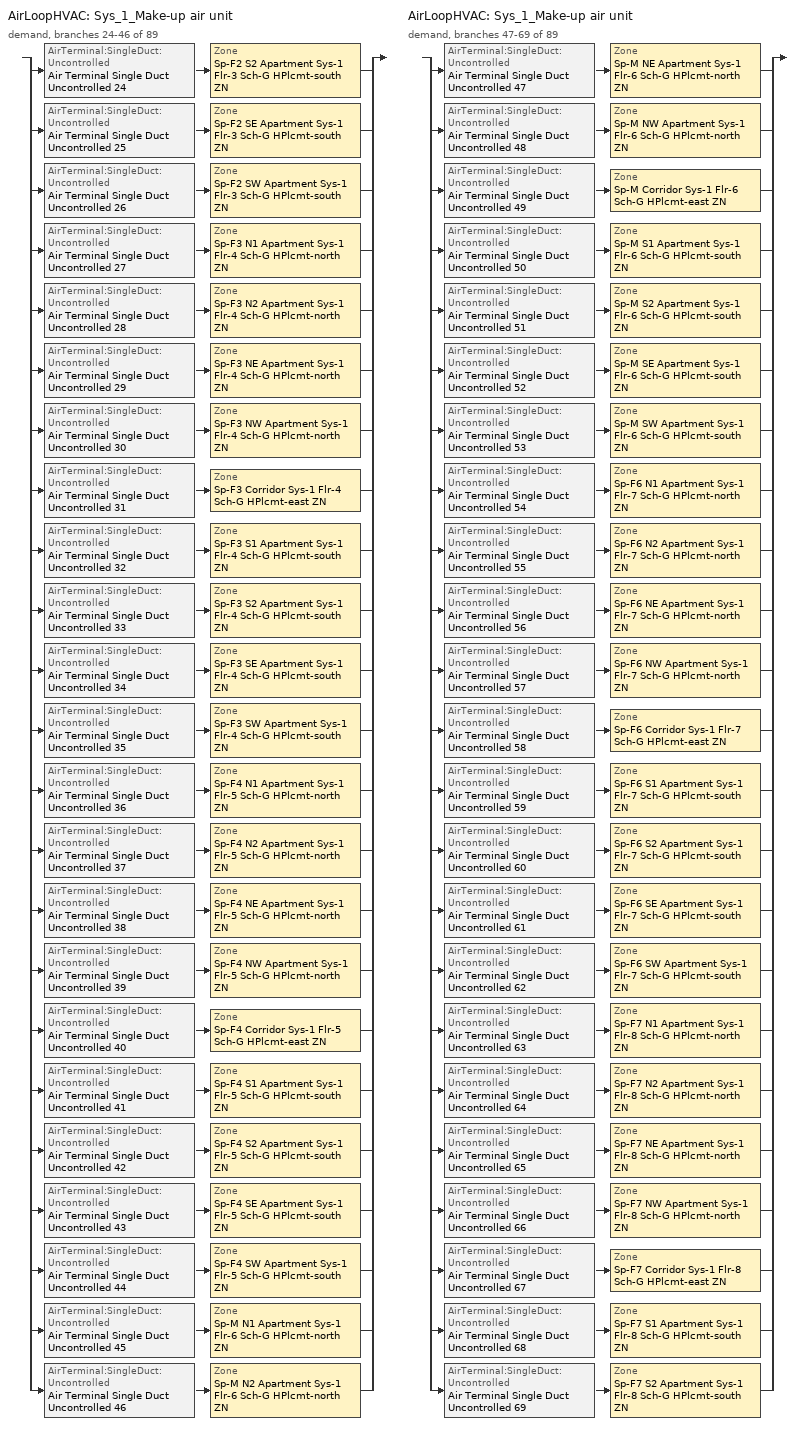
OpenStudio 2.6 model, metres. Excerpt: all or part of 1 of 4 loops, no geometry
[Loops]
AirLoopHVAC 'Sys_1_Make-up air unit'
 demand, branches 24-46 of 89: split
  | AirTerminal:SingleDuct:Uncontrolled 'Air Terminal Single Duct Uncontrolled 24' > Zone 'Sp-F2 S2 Apartment Sys-1 Flr-3 Sch-G HPlcmt-south ZN'
  | AirTerminal:SingleDuct:Uncontrolled 'Air Terminal Single Duct Uncontrolled 25' > Zone 'Sp-F2 SE Apartment Sys-1 Flr-3 Sch-G HPlcmt-south ZN'
  | AirTerminal:SingleDuct:Uncontrolled 'Air Terminal Single Duct Uncontrolled 26' > Zone 'Sp-F2 SW Apartment Sys-1 Flr-3 Sch-G HPlcmt-south ZN'
  | AirTerminal:SingleDuct:Uncontrolled 'Air Terminal Single Duct Uncontrolled 27' > Zone 'Sp-F3 N1 Apartment Sys-1 Flr-4 Sch-G HPlcmt-north ZN'
  | AirTerminal:SingleDuct:Uncontrolled 'Air Terminal Single Duct Uncontrolled 28' > Zone 'Sp-F3 N2 Apartment Sys-1 Flr-4 Sch-G HPlcmt-north ZN'
  | AirTerminal:SingleDuct:Uncontrolled 'Air Terminal Single Duct Uncontrolled 29' > Zone 'Sp-F3 NE Apartment Sys-1 Flr-4 Sch-G HPlcmt-north ZN'
  | AirTerminal:SingleDuct:Uncontrolled 'Air Terminal Single Duct Uncontrolled 30' > Zone 'Sp-F3 NW Apartment Sys-1 Flr-4 Sch-G HPlcmt-north ZN'
  | AirTerminal:SingleDuct:Uncontrolled 'Air Terminal Single Duct Uncontrolled 31' > Zone 'Sp-F3 Corridor Sys-1 Flr-4 Sch-G HPlcmt-east ZN'
  | AirTerminal:SingleDuct:Uncontrolled 'Air Terminal Single Duct Uncontrolled 32' > Zone 'Sp-F3 S1 Apartment Sys-1 Flr-4 Sch-G HPlcmt-south ZN'
  | AirTerminal:SingleDuct:Uncontrolled 'Air Terminal Single Duct Uncontrolled 33' > Zone 'Sp-F3 S2 Apartment Sys-1 Flr-4 Sch-G HPlcmt-south ZN'
  | AirTerminal:SingleDuct:Uncontrolled 'Air Terminal Single Duct Uncontrolled 34' > Zone 'Sp-F3 SE Apartment Sys-1 Flr-4 Sch-G HPlcmt-south ZN'
  | AirTerminal:SingleDuct:Uncontrolled 'Air Terminal Single Duct Uncontrolled 35' > Zone 'Sp-F3 SW Apartment Sys-1 Flr-4 Sch-G HPlcmt-south ZN'
  | AirTerminal:SingleDuct:Uncontrolled 'Air Terminal Single Duct Uncontrolled 36' > Zone 'Sp-F4 N1 Apartment Sys-1 Flr-5 Sch-G HPlcmt-north ZN'
  | AirTerminal:SingleDuct:Uncontrolled 'Air Terminal Single Duct Uncontrolled 37' > Zone 'Sp-F4 N2 Apartment Sys-1 Flr-5 Sch-G HPlcmt-north ZN'
  | AirTerminal:SingleDuct:Uncontrolled 'Air Terminal Single Duct Uncontrolled 38' > Zone 'Sp-F4 NE Apartment Sys-1 Flr-5 Sch-G HPlcmt-north ZN'
  | AirTerminal:SingleDuct:Uncontrolled 'Air Terminal Single Duct Uncontrolled 39' > Zone 'Sp-F4 NW Apartment Sys-1 Flr-5 Sch-G HPlcmt-north ZN'
  | AirTerminal:SingleDuct:Uncontrolled 'Air Terminal Single Duct Uncontrolled 40' > Zone 'Sp-F4 Corridor Sys-1 Flr-5 Sch-G HPlcmt-east ZN'
  | AirTerminal:SingleDuct:Uncontrolled 'Air Terminal Single Duct Uncontrolled 41' > Zone 'Sp-F4 S1 Apartment Sys-1 Flr-5 Sch-G HPlcmt-south ZN'
  | AirTerminal:SingleDuct:Uncontrolled 'Air Terminal Single Duct Uncontrolled 42' > Zone 'Sp-F4 S2 Apartment Sys-1 Flr-5 Sch-G HPlcmt-south ZN'
  | AirTerminal:SingleDuct:Uncontrolled 'Air Terminal Single Duct Uncontrolled 43' > Zone 'Sp-F4 SE Apartment Sys-1 Flr-5 Sch-G HPlcmt-south ZN'
  | AirTerminal:SingleDuct:Uncontrolled 'Air Terminal Single Duct Uncontrolled 44' > Zone 'Sp-F4 SW Apartment Sys-1 Flr-5 Sch-G HPlcmt-south ZN'
  | AirTerminal:SingleDuct:Uncontrolled 'Air Terminal Single Duct Uncontrolled 45' > Zone 'Sp-M N1 Apartment Sys-1 Flr-6 Sch-G HPlcmt-north ZN'
  | AirTerminal:SingleDuct:Uncontrolled 'Air Terminal Single Duct Uncontrolled 46' > Zone 'Sp-M N2 Apartment Sys-1 Flr-6 Sch-G HPlcmt-north ZN'
AirLoopHVAC 'Sys_1_Make-up air unit'
 demand, branches 47-69 of 89: split
  | AirTerminal:SingleDuct:Uncontrolled 'Air Terminal Single Duct Uncontrolled 47' > Zone 'Sp-M NE Apartment Sys-1 Flr-6 Sch-G HPlcmt-north ZN'
  | AirTerminal:SingleDuct:Uncontrolled 'Air Terminal Single Duct Uncontrolled 48' > Zone 'Sp-M NW Apartment Sys-1 Flr-6 Sch-G HPlcmt-north ZN'
  | AirTerminal:SingleDuct:Uncontrolled 'Air Terminal Single Duct Uncontrolled 49' > Zone 'Sp-M Corridor Sys-1 Flr-6 Sch-G HPlcmt-east ZN'
  | AirTerminal:SingleDuct:Uncontrolled 'Air Terminal Single Duct Uncontrolled 50' > Zone 'Sp-M S1 Apartment Sys-1 Flr-6 Sch-G HPlcmt-south ZN'
  | AirTerminal:SingleDuct:Uncontrolled 'Air Terminal Single Duct Uncontrolled 51' > Zone 'Sp-M S2 Apartment Sys-1 Flr-6 Sch-G HPlcmt-south ZN'
  | AirTerminal:SingleDuct:Uncontrolled 'Air Terminal Single Duct Uncontrolled 52' > Zone 'Sp-M SE Apartment Sys-1 Flr-6 Sch-G HPlcmt-south ZN'
  | AirTerminal:SingleDuct:Uncontrolled 'Air Terminal Single Duct Uncontrolled 53' > Zone 'Sp-M SW Apartment Sys-1 Flr-6 Sch-G HPlcmt-south ZN'
  | AirTerminal:SingleDuct:Uncontrolled 'Air Terminal Single Duct Uncontrolled 54' > Zone 'Sp-F6 N1 Apartment Sys-1 Flr-7 Sch-G HPlcmt-north ZN'
  | AirTerminal:SingleDuct:Uncontrolled 'Air Terminal Single Duct Uncontrolled 55' > Zone 'Sp-F6 N2 Apartment Sys-1 Flr-7 Sch-G HPlcmt-north ZN'
  | AirTerminal:SingleDuct:Uncontrolled 'Air Terminal Single Duct Uncontrolled 56' > Zone 'Sp-F6 NE Apartment Sys-1 Flr-7 Sch-G HPlcmt-north ZN'
  | AirTerminal:SingleDuct:Uncontrolled 'Air Terminal Single Duct Uncontrolled 57' > Zone 'Sp-F6 NW Apartment Sys-1 Flr-7 Sch-G HPlcmt-north ZN'
  | AirTerminal:SingleDuct:Uncontrolled 'Air Terminal Single Duct Uncontrolled 58' > Zone 'Sp-F6 Corridor Sys-1 Flr-7 Sch-G HPlcmt-east ZN'
  | AirTerminal:SingleDuct:Uncontrolled 'Air Terminal Single Duct Uncontrolled 59' > Zone 'Sp-F6 S1 Apartment Sys-1 Flr-7 Sch-G HPlcmt-south ZN'
  | AirTerminal:SingleDuct:Uncontrolled 'Air Terminal Single Duct Uncontrolled 60' > Zone 'Sp-F6 S2 Apartment Sys-1 Flr-7 Sch-G HPlcmt-south ZN'
  | AirTerminal:SingleDuct:Uncontrolled 'Air Terminal Single Duct Uncontrolled 61' > Zone 'Sp-F6 SE Apartment Sys-1 Flr-7 Sch-G HPlcmt-south ZN'
  | AirTerminal:SingleDuct:Uncontrolled 'Air Terminal Single Duct Uncontrolled 62' > Zone 'Sp-F6 SW Apartment Sys-1 Flr-7 Sch-G HPlcmt-south ZN'
  | AirTerminal:SingleDuct:Uncontrolled 'Air Terminal Single Duct Uncontrolled 63' > Zone 'Sp-F7 N1 Apartment Sys-1 Flr-8 Sch-G HPlcmt-north ZN'
  | AirTerminal:SingleDuct:Uncontrolled 'Air Terminal Single Duct Uncontrolled 64' > Zone 'Sp-F7 N2 Apartment Sys-1 Flr-8 Sch-G HPlcmt-north ZN'
  | AirTerminal:SingleDuct:Uncontrolled 'Air Terminal Single Duct Uncontrolled 65' > Zone 'Sp-F7 NE Apartment Sys-1 Flr-8 Sch-G HPlcmt-north ZN'
  | AirTerminal:SingleDuct:Uncontrolled 'Air Terminal Single Duct Uncontrolled 66' > Zone 'Sp-F7 NW Apartment Sys-1 Flr-8 Sch-G HPlcmt-north ZN'
  | AirTerminal:SingleDuct:Uncontrolled 'Air Terminal Single Duct Uncontrolled 67' > Zone 'Sp-F7 Corridor Sys-1 Flr-8 Sch-G HPlcmt-east ZN'
  | AirTerminal:SingleDuct:Uncontrolled 'Air Terminal Single Duct Uncontrolled 68' > Zone 'Sp-F7 S1 Apartment Sys-1 Flr-8 Sch-G HPlcmt-south ZN'
  | AirTerminal:SingleDuct:Uncontrolled 'Air Terminal Single Duct Uncontrolled 69' > Zone 'Sp-F7 S2 Apartment Sys-1 Flr-8 Sch-G HPlcmt-south ZN'
[Sizing:Zone] Zone Cooling Design Supply Air Temperature Input Method=SupplyAirTemperature; Zone Cooling Design Supply Air Temperature {C}=13; Zone Cooling Design Supply Air Temperature Difference {deltaC}=11.11; Zone Heating Design Supply Air Temperature Input Method=SupplyAirTemperature; Zone Heating Design Supply Air Temperature {C}=43; Zone Heating Design Supply Air Temperature Difference {deltaC}=11.11; Zone Cooling Design Supply Air Humidity Ratio {kg-H2O/kg-air}=0.0085; Zone Heating Design Supply Air Humidity Ratio {kg-H2O/kg-air}=0.008; Zone Heating Sizing Factor=1.3; Zone Cooling Sizing Factor=1.1; Cooling Design Air Flow Method=DesignDay; Heating Design Air Flow Method=DesignDay; Account for Dedicated Outdoor Air System=No; Dedicated Outdoor Air System Control Strategy=NeutralSupplyAir; Dedicated Outdoor Air Low Setpoint Temperature for Design {C}=autosize; Dedicated Outdoor Air High Setpoint Temperature for Design {C}=autosize
Sp-F2 S2 Apartment Sys-1 Flr-3 Sch-G HPlcmt-south ZN; Sp-F2 SE Apartment Sys-1 Flr-3 Sch-G HPlcmt-south ZN; Sp-F2 SW Apartment Sys-1 Flr-3 Sch-G HPlcmt-south ZN; Sp-F3 N1 Apartment Sys-1 Flr-4 Sch-G HPlcmt-north ZN; Sp-F3 N2 Apartment Sys-1 Flr-4 Sch-G HPlcmt-north ZN; Sp-F3 NE Apartment Sys-1 Flr-4 Sch-G HPlcmt-north ZN; Sp-F3 NW Apartment Sys-1 Flr-4 Sch-G HPlcmt-north ZN; Sp-F3 Corridor Sys-1 Flr-4 Sch-G HPlcmt-east ZN; Sp-F3 S1 Apartment Sys-1 Flr-4 Sch-G HPlcmt-south ZN; Sp-F3 S2 Apartment Sys-1 Flr-4 Sch-G HPlcmt-south ZN; Sp-F3 SE Apartment Sys-1 Flr-4 Sch-G HPlcmt-south ZN; Sp-F3 SW Apartment Sys-1 Flr-4 Sch-G HPlcmt-south ZN; Sp-F4 N1 Apartment Sys-1 Flr-5 Sch-G HPlcmt-north ZN; Sp-F4 N2 Apartment Sys-1 Flr-5 Sch-G HPlcmt-north ZN; Sp-F4 NE Apartment Sys-1 Flr-5 Sch-G HPlcmt-north ZN; Sp-F4 NW Apartment Sys-1 Flr-5 Sch-G HPlcmt-north ZN; Sp-F4 Corridor Sys-1 Flr-5 Sch-G HPlcmt-east ZN; Sp-F4 S1 Apartment Sys-1 Flr-5 Sch-G HPlcmt-south ZN; Sp-F4 S2 Apartment Sys-1 Flr-5 Sch-G HPlcmt-south ZN; Sp-F4 SE Apartment Sys-1 Flr-5 Sch-G HPlcmt-south ZN; Sp-F4 SW Apartment Sys-1 Flr-5 Sch-G HPlcmt-south ZN; Sp-M N1 Apartment Sys-1 Flr-6 Sch-G HPlcmt-north ZN; Sp-M N2 Apartment Sys-1 Flr-6 Sch-G HPlcmt-north ZN; Sp-M NE Apartment Sys-1 Flr-6 Sch-G HPlcmt-north ZN; Sp-M NW Apartment Sys-1 Flr-6 Sch-G HPlcmt-north ZN; Sp-M Corridor Sys-1 Flr-6 Sch-G HPlcmt-east ZN; Sp-M S1 Apartment Sys-1 Flr-6 Sch-G HPlcmt-south ZN; Sp-M S2 Apartment Sys-1 Flr-6 Sch-G HPlcmt-south ZN; Sp-M SE Apartment Sys-1 Flr-6 Sch-G HPlcmt-south ZN; Sp-M SW Apartment Sys-1 Flr-6 Sch-G HPlcmt-south ZN; Sp-F6 N1 Apartment Sys-1 Flr-7 Sch-G HPlcmt-north ZN; Sp-F6 N2 Apartment Sys-1 Flr-7 Sch-G HPlcmt-north ZN; Sp-F6 NE Apartment Sys-1 Flr-7 Sch-G HPlcmt-north ZN; Sp-F6 NW Apartment Sys-1 Flr-7 Sch-G HPlcmt-north ZN; Sp-F6 Corridor Sys-1 Flr-7 Sch-G HPlcmt-east ZN; Sp-F6 S1 Apartment Sys-1 Flr-7 Sch-G HPlcmt-south ZN; Sp-F6 S2 Apartment Sys-1 Flr-7 Sch-G HPlcmt-south ZN; Sp-F6 SE Apartment Sys-1 Flr-7 Sch-G HPlcmt-south ZN; Sp-F6 SW Apartment Sys-1 Flr-7 Sch-G HPlcmt-south ZN; Sp-F7 N1 Apartment Sys-1 Flr-8 Sch-G HPlcmt-north ZN; Sp-F7 N2 Apartment Sys-1 Flr-8 Sch-G HPlcmt-north ZN; Sp-F7 NE Apartment Sys-1 Flr-8 Sch-G HPlcmt-north ZN; Sp-F7 NW Apartment Sys-1 Flr-8 Sch-G HPlcmt-north ZN; Sp-F7 Corridor Sys-1 Flr-8 Sch-G HPlcmt-east ZN; Sp-F7 S1 Apartment Sys-1 Flr-8 Sch-G HPlcmt-south ZN; Sp-F7 S2 Apartment Sys-1 Flr-8 Sch-G HPlcmt-south ZN
[Zone equipment]
Sp-F2 S2 Apartment Sys-1 Flr-3 Sch-G HPlcmt-south ZN: Sp-F2 S2 Apartment Sys-1 Flr-3 Sch-G HPlcmt-south ZN PTAC, Air Terminal Single Duct Uncontrolled 24, Sp-F2 S2 Apartment Sys-1 Flr-3 Sch-G HPlcmt-south ZN Elec Baseboard
Sp-F2 SE Apartment Sys-1 Flr-3 Sch-G HPlcmt-south ZN: Sp-F2 SE Apartment Sys-1 Flr-3 Sch-G HPlcmt-south ZN PTAC, Air Terminal Single Duct Uncontrolled 25, Sp-F2 SE Apartment Sys-1 Flr-3 Sch-G HPlcmt-south ZN Elec Baseboard
Sp-F2 SW Apartment Sys-1 Flr-3 Sch-G HPlcmt-south ZN: Sp-F2 SW Apartment Sys-1 Flr-3 Sch-G HPlcmt-south ZN PTAC, Air Terminal Single Duct Uncontrolled 26, Sp-F2 SW Apartment Sys-1 Flr-3 Sch-G HPlcmt-south ZN Elec Baseboard
Sp-F3 N1 Apartment Sys-1 Flr-4 Sch-G HPlcmt-north ZN: Sp-F3 N1 Apartment Sys-1 Flr-4 Sch-G HPlcmt-north ZN PTAC, Air Terminal Single Duct Uncontrolled 27, Sp-F3 N1 Apartment Sys-1 Flr-4 Sch-G HPlcmt-north ZN Elec Baseboard
Sp-F3 N2 Apartment Sys-1 Flr-4 Sch-G HPlcmt-north ZN: Sp-F3 N2 Apartment Sys-1 Flr-4 Sch-G HPlcmt-north ZN PTAC, Air Terminal Single Duct Uncontrolled 28, Sp-F3 N2 Apartment Sys-1 Flr-4 Sch-G HPlcmt-north ZN Elec Baseboard
Sp-F3 NE Apartment Sys-1 Flr-4 Sch-G HPlcmt-north ZN: Sp-F3 NE Apartment Sys-1 Flr-4 Sch-G HPlcmt-north ZN PTAC, Air Terminal Single Duct Uncontrolled 29, Sp-F3 NE Apartment Sys-1 Flr-4 Sch-G HPlcmt-north ZN Elec Baseboard
Sp-F3 NW Apartment Sys-1 Flr-4 Sch-G HPlcmt-north ZN: Sp-F3 NW Apartment Sys-1 Flr-4 Sch-G HPlcmt-north ZN PTAC, Air Terminal Single Duct Uncontrolled 30, Sp-F3 NW Apartment Sys-1 Flr-4 Sch-G HPlcmt-north ZN Elec Baseboard
Sp-F3 Corridor Sys-1 Flr-4 Sch-G HPlcmt-east ZN: Sp-F3 Corridor Sys-1 Flr-4 Sch-G HPlcmt-east ZN PTAC, Air Terminal Single Duct Uncontrolled 31, Sp-F3 Corridor Sys-1 Flr-4 Sch-G HPlcmt-east ZN Elec Baseboard
Sp-F3 S1 Apartment Sys-1 Flr-4 Sch-G HPlcmt-south ZN: Sp-F3 S1 Apartment Sys-1 Flr-4 Sch-G HPlcmt-south ZN PTAC, Air Terminal Single Duct Uncontrolled 32, Sp-F3 S1 Apartment Sys-1 Flr-4 Sch-G HPlcmt-south ZN Elec Baseboard
Sp-F3 S2 Apartment Sys-1 Flr-4 Sch-G HPlcmt-south ZN: Sp-F3 S2 Apartment Sys-1 Flr-4 Sch-G HPlcmt-south ZN PTAC, Air Terminal Single Duct Uncontrolled 33, Sp-F3 S2 Apartment Sys-1 Flr-4 Sch-G HPlcmt-south ZN Elec Baseboard
Sp-F3 SE Apartment Sys-1 Flr-4 Sch-G HPlcmt-south ZN: Sp-F3 SE Apartment Sys-1 Flr-4 Sch-G HPlcmt-south ZN PTAC, Air Terminal Single Duct Uncontrolled 34, Sp-F3 SE Apartment Sys-1 Flr-4 Sch-G HPlcmt-south ZN Elec Baseboard
Sp-F3 SW Apartment Sys-1 Flr-4 Sch-G HPlcmt-south ZN: Sp-F3 SW Apartment Sys-1 Flr-4 Sch-G HPlcmt-south ZN PTAC, Air Terminal Single Duct Uncontrolled 35, Sp-F3 SW Apartment Sys-1 Flr-4 Sch-G HPlcmt-south ZN Elec Baseboard
Sp-F4 N1 Apartment Sys-1 Flr-5 Sch-G HPlcmt-north ZN: Sp-F4 N1 Apartment Sys-1 Flr-5 Sch-G HPlcmt-north ZN PTAC, Air Terminal Single Duct Uncontrolled 36, Sp-F4 N1 Apartment Sys-1 Flr-5 Sch-G HPlcmt-north ZN Elec Baseboard
Sp-F4 N2 Apartment Sys-1 Flr-5 Sch-G HPlcmt-north ZN: Sp-F4 N2 Apartment Sys-1 Flr-5 Sch-G HPlcmt-north ZN PTAC, Air Terminal Single Duct Uncontrolled 37, Sp-F4 N2 Apartment Sys-1 Flr-5 Sch-G HPlcmt-north ZN Elec Baseboard
Sp-F4 NE Apartment Sys-1 Flr-5 Sch-G HPlcmt-north ZN: Sp-F4 NE Apartment Sys-1 Flr-5 Sch-G HPlcmt-north ZN PTAC, Air Terminal Single Duct Uncontrolled 38, Sp-F4 NE Apartment Sys-1 Flr-5 Sch-G HPlcmt-north ZN Elec Baseboard
Sp-F4 NW Apartment Sys-1 Flr-5 Sch-G HPlcmt-north ZN: Sp-F4 NW Apartment Sys-1 Flr-5 Sch-G HPlcmt-north ZN PTAC, Air Terminal Single Duct Uncontrolled 39, Sp-F4 NW Apartment Sys-1 Flr-5 Sch-G HPlcmt-north ZN Elec Baseboard
Sp-F4 Corridor Sys-1 Flr-5 Sch-G HPlcmt-east ZN: Sp-F4 Corridor Sys-1 Flr-5 Sch-G HPlcmt-east ZN PTAC, Air Terminal Single Duct Uncontrolled 40, Sp-F4 Corridor Sys-1 Flr-5 Sch-G HPlcmt-east ZN Elec Baseboard
Sp-F4 S1 Apartment Sys-1 Flr-5 Sch-G HPlcmt-south ZN: Sp-F4 S1 Apartment Sys-1 Flr-5 Sch-G HPlcmt-south ZN PTAC, Air Terminal Single Duct Uncontrolled 41, Sp-F4 S1 Apartment Sys-1 Flr-5 Sch-G HPlcmt-south ZN Elec Baseboard
Sp-F4 S2 Apartment Sys-1 Flr-5 Sch-G HPlcmt-south ZN: Sp-F4 S2 Apartment Sys-1 Flr-5 Sch-G HPlcmt-south ZN PTAC, Air Terminal Single Duct Uncontrolled 42, Sp-F4 S2 Apartment Sys-1 Flr-5 Sch-G HPlcmt-south ZN Elec Baseboard
Sp-F4 SE Apartment Sys-1 Flr-5 Sch-G HPlcmt-south ZN: Sp-F4 SE Apartment Sys-1 Flr-5 Sch-G HPlcmt-south ZN PTAC, Air Terminal Single Duct Uncontrolled 43, Sp-F4 SE Apartment Sys-1 Flr-5 Sch-G HPlcmt-south ZN Elec Baseboard
Sp-F4 SW Apartment Sys-1 Flr-5 Sch-G HPlcmt-south ZN: Sp-F4 SW Apartment Sys-1 Flr-5 Sch-G HPlcmt-south ZN PTAC, Air Terminal Single Duct Uncontrolled 44, Sp-F4 SW Apartment Sys-1 Flr-5 Sch-G HPlcmt-south ZN Elec Baseboard
Sp-M N1 Apartment Sys-1 Flr-6 Sch-G HPlcmt-north ZN: Sp-M N1 Apartment Sys-1 Flr-6 Sch-G HPlcmt-north ZN PTAC, Air Terminal Single Duct Uncontrolled 45, Sp-M N1 Apartment Sys-1 Flr-6 Sch-G HPlcmt-north ZN Elec Baseboard
Sp-M N2 Apartment Sys-1 Flr-6 Sch-G HPlcmt-north ZN: Sp-M N2 Apartment Sys-1 Flr-6 Sch-G HPlcmt-north ZN PTAC, Air Terminal Single Duct Uncontrolled 46, Sp-M N2 Apartment Sys-1 Flr-6 Sch-G HPlcmt-north ZN Elec Baseboard
Sp-M NE Apartment Sys-1 Flr-6 Sch-G HPlcmt-north ZN: Sp-M NE Apartment Sys-1 Flr-6 Sch-G HPlcmt-north ZN PTAC, Air Terminal Single Duct Uncontrolled 47, Sp-M NE Apartment Sys-1 Flr-6 Sch-G HPlcmt-north ZN Elec Baseboard
Sp-M NW Apartment Sys-1 Flr-6 Sch-G HPlcmt-north ZN: Sp-M NW Apartment Sys-1 Flr-6 Sch-G HPlcmt-north ZN PTAC, Air Terminal Single Duct Uncontrolled 48, Sp-M NW Apartment Sys-1 Flr-6 Sch-G HPlcmt-north ZN Elec Baseboard
Sp-M Corridor Sys-1 Flr-6 Sch-G HPlcmt-east ZN: Sp-M Corridor Sys-1 Flr-6 Sch-G HPlcmt-east ZN PTAC, Air Terminal Single Duct Uncontrolled 49, Sp-M Corridor Sys-1 Flr-6 Sch-G HPlcmt-east ZN Elec Baseboard
Sp-M S1 Apartment Sys-1 Flr-6 Sch-G HPlcmt-south ZN: Sp-M S1 Apartment Sys-1 Flr-6 Sch-G HPlcmt-south ZN PTAC, Air Terminal Single Duct Uncontrolled 50, Sp-M S1 Apartment Sys-1 Flr-6 Sch-G HPlcmt-south ZN Elec Baseboard
Sp-M S2 Apartment Sys-1 Flr-6 Sch-G HPlcmt-south ZN: Sp-M S2 Apartment Sys-1 Flr-6 Sch-G HPlcmt-south ZN PTAC, Air Terminal Single Duct Uncontrolled 51, Sp-M S2 Apartment Sys-1 Flr-6 Sch-G HPlcmt-south ZN Elec Baseboard
Sp-M SE Apartment Sys-1 Flr-6 Sch-G HPlcmt-south ZN: Sp-M SE Apartment Sys-1 Flr-6 Sch-G HPlcmt-south ZN PTAC, Air Terminal Single Duct Uncontrolled 52, Sp-M SE Apartment Sys-1 Flr-6 Sch-G HPlcmt-south ZN Elec Baseboard
Sp-M SW Apartment Sys-1 Flr-6 Sch-G HPlcmt-south ZN: Sp-M SW Apartment Sys-1 Flr-6 Sch-G HPlcmt-south ZN PTAC, Air Terminal Single Duct Uncontrolled 53, Sp-M SW Apartment Sys-1 Flr-6 Sch-G HPlcmt-south ZN Elec Baseboard
Sp-F6 N1 Apartment Sys-1 Flr-7 Sch-G HPlcmt-north ZN: Sp-F6 N1 Apartment Sys-1 Flr-7 Sch-G HPlcmt-north ZN PTAC, Air Terminal Single Duct Uncontrolled 54, Sp-F6 N1 Apartment Sys-1 Flr-7 Sch-G HPlcmt-north ZN Elec Baseboard
Sp-F6 N2 Apartment Sys-1 Flr-7 Sch-G HPlcmt-north ZN: Sp-F6 N2 Apartment Sys-1 Flr-7 Sch-G HPlcmt-north ZN PTAC, Air Terminal Single Duct Uncontrolled 55, Sp-F6 N2 Apartment Sys-1 Flr-7 Sch-G HPlcmt-north ZN Elec Baseboard
Sp-F6 NE Apartment Sys-1 Flr-7 Sch-G HPlcmt-north ZN: Sp-F6 NE Apartment Sys-1 Flr-7 Sch-G HPlcmt-north ZN PTAC, Air Terminal Single Duct Uncontrolled 56, Sp-F6 NE Apartment Sys-1 Flr-7 Sch-G HPlcmt-north ZN Elec Baseboard
Sp-F6 NW Apartment Sys-1 Flr-7 Sch-G HPlcmt-north ZN: Sp-F6 NW Apartment Sys-1 Flr-7 Sch-G HPlcmt-north ZN PTAC, Air Terminal Single Duct Uncontrolled 57, Sp-F6 NW Apartment Sys-1 Flr-7 Sch-G HPlcmt-north ZN Elec Baseboard
Sp-F6 Corridor Sys-1 Flr-7 Sch-G HPlcmt-east ZN: Sp-F6 Corridor Sys-1 Flr-7 Sch-G HPlcmt-east ZN PTAC, Air Terminal Single Duct Uncontrolled 58, Sp-F6 Corridor Sys-1 Flr-7 Sch-G HPlcmt-east ZN Elec Baseboard
Sp-F6 S1 Apartment Sys-1 Flr-7 Sch-G HPlcmt-south ZN: Sp-F6 S1 Apartment Sys-1 Flr-7 Sch-G HPlcmt-south ZN PTAC, Air Terminal Single Duct Uncontrolled 59, Sp-F6 S1 Apartment Sys-1 Flr-7 Sch-G HPlcmt-south ZN Elec Baseboard
Sp-F6 S2 Apartment Sys-1 Flr-7 Sch-G HPlcmt-south ZN: Sp-F6 S2 Apartment Sys-1 Flr-7 Sch-G HPlcmt-south ZN PTAC, Air Terminal Single Duct Uncontrolled 60, Sp-F6 S2 Apartment Sys-1 Flr-7 Sch-G HPlcmt-south ZN Elec Baseboard
Sp-F6 SE Apartment Sys-1 Flr-7 Sch-G HPlcmt-south ZN: Sp-F6 SE Apartment Sys-1 Flr-7 Sch-G HPlcmt-south ZN PTAC, Air Terminal Single Duct Uncontrolled 61, Sp-F6 SE Apartment Sys-1 Flr-7 Sch-G HPlcmt-south ZN Elec Baseboard
Sp-F6 SW Apartment Sys-1 Flr-7 Sch-G HPlcmt-south ZN: Sp-F6 SW Apartment Sys-1 Flr-7 Sch-G HPlcmt-south ZN PTAC, Air Terminal Single Duct Uncontrolled 62, Sp-F6 SW Apartment Sys-1 Flr-7 Sch-G HPlcmt-south ZN Elec Baseboard
Sp-F7 N1 Apartment Sys-1 Flr-8 Sch-G HPlcmt-north ZN: Sp-F7 N1 Apartment Sys-1 Flr-8 Sch-G HPlcmt-north ZN PTAC, Air Terminal Single Duct Uncontrolled 63, Sp-F7 N1 Apartment Sys-1 Flr-8 Sch-G HPlcmt-north ZN Elec Baseboard
Sp-F7 N2 Apartment Sys-1 Flr-8 Sch-G HPlcmt-north ZN: Sp-F7 N2 Apartment Sys-1 Flr-8 Sch-G HPlcmt-north ZN PTAC, Air Terminal Single Duct Uncontrolled 64, Sp-F7 N2 Apartment Sys-1 Flr-8 Sch-G HPlcmt-north ZN Elec Baseboard
Sp-F7 NE Apartment Sys-1 Flr-8 Sch-G HPlcmt-north ZN: Sp-F7 NE Apartment Sys-1 Flr-8 Sch-G HPlcmt-north ZN PTAC, Air Terminal Single Duct Uncontrolled 65, Sp-F7 NE Apartment Sys-1 Flr-8 Sch-G HPlcmt-north ZN Elec Baseboard
Sp-F7 NW Apartment Sys-1 Flr-8 Sch-G HPlcmt-north ZN: Sp-F7 NW Apartment Sys-1 Flr-8 Sch-G HPlcmt-north ZN PTAC, Air Terminal Single Duct Uncontrolled 66, Sp-F7 NW Apartment Sys-1 Flr-8 Sch-G HPlcmt-north ZN Elec Baseboard
Sp-F7 Corridor Sys-1 Flr-8 Sch-G HPlcmt-east ZN: Sp-F7 Corridor Sys-1 Flr-8 Sch-G HPlcmt-east ZN PTAC, Air Terminal Single Duct Uncontrolled 67, Sp-F7 Corridor Sys-1 Flr-8 Sch-G HPlcmt-east ZN Elec Baseboard
Sp-F7 S1 Apartment Sys-1 Flr-8 Sch-G HPlcmt-south ZN: Sp-F7 S1 Apartment Sys-1 Flr-8 Sch-G HPlcmt-south ZN PTAC, Air Terminal Single Duct Uncontrolled 68, Sp-F7 S1 Apartment Sys-1 Flr-8 Sch-G HPlcmt-south ZN Elec Baseboard
Sp-F7 S2 Apartment Sys-1 Flr-8 Sch-G HPlcmt-south ZN: Sp-F7 S2 Apartment Sys-1 Flr-8 Sch-G HPlcmt-south ZN PTAC, Air Terminal Single Duct Uncontrolled 69, Sp-F7 S2 Apartment Sys-1 Flr-8 Sch-G HPlcmt-south ZN Elec Baseboard
[Coil:Heating:Electric] Availability Schedule=ON_OFF_ALWAYS_OFF
Coil Heating Electric 24; Coil Heating Electric 25; Coil Heating Electric 26; Coil Heating Electric 27; Coil Heating Electric 28; Coil Heating Electric 29; Coil Heating Electric 30; Coil Heating Electric 31; Coil Heating Electric 32; Coil Heating Electric 33; Coil Heating Electric 34; Coil Heating Electric 35; Coil Heating Electric 36; Coil Heating Electric 37; Coil Heating Electric 38; Coil Heating Electric 39; Coil Heating Electric 40; Coil Heating Electric 41; Coil Heating Electric 42; Coil Heating Electric 43; Coil Heating Electric 44; Coil Heating Electric 45; Coil Heating Electric 46; Coil Heating Electric 47; Coil Heating Electric 48; Coil Heating Electric 49; Coil Heating Electric 50; Coil Heating Electric 51; Coil Heating Electric 52; Coil Heating Electric 53; Coil Heating Electric 54; Coil Heating Electric 55; Coil Heating Electric 56; Coil Heating Electric 57; Coil Heating Electric 58; Coil Heating Electric 59; Coil Heating Electric 60; Coil Heating Electric 61; Coil Heating Electric 62; Coil Heating Electric 63; Coil Heating Electric 64; Coil Heating Electric 65; Coil Heating Electric 66; Coil Heating Electric 67; Coil Heating Electric 68; Coil Heating Electric 69
[Coil:Cooling:DX:SingleSpeed] Availability Schedule=Always On Discrete; Rated Total Cooling Capacity {W}=autosize; Rated Sensible Heat Ratio=autosize; Rated Air Flow Rate {m3/s}=autosize; Rated Evaporator Fan Power Per Volume Flow Rate {W/(m3/s)}=773.3; Total Cooling Capacity Function of Temperature Curve=DXCOOL-NECB2011-REF-CAPFT; Total Cooling Capacity Function of Flow Fraction Curve=DXCOOL-NECB2011-REF-CAPFFLOW; Energy Input Ratio Function of Temperature Curve=DXCOOL-NECB2011-REF-COOLEIRFT; Energy Input Ratio Function of Flow Fraction Curve=DXCOOL-NECB2011-REF-COOLEIRFFLOW; Part Load Fraction Correlation Curve=DXCOOL-NECB2011-REF-COOLPLFFPLR; Condenser Type=AirCooled; Evaporative Condenser Effectiveness=0; Evaporative Condenser Air Flow Rate {m3/s}=Autosize; Evaporative Condenser Pump Rated Power Consumption {W}=Autosize; Crankcase Heater Capacity {W}=0; Maximum Outdoor Dry-Bulb Temperature for Crankcase Heater Operation {C}=0; Basin Heater Capacity {W/K}=0; Basin Heater Setpoint Temperature {C}=10
Name | Rated COP {W/W}
Coil Cooling DX Single Speed 25 8kBtu/hr 10.7EER | 3.63606
Coil Cooling DX Single Speed 26 11kBtu/hr 10.2EER | 3.44822
Coil Cooling DX Single Speed 27 11kBtu/hr 10.2EER | 3.45277
Coil Cooling DX Single Speed 28 6kBtu/hr 11.0EER; Coil Cooling DX Single Speed 37 6kBtu/hr 11.0EER; Coil Cooling DX Single Speed 46 6kBtu/hr 11.0EER; Coil Cooling DX Single Speed 55 6kBtu/hr 11.0EER; Coil Cooling DX Single Speed 64 6kBtu/hr 11.0EER | 3.72581
Coil Cooling DX Single Speed 29 5kBtu/hr 11.0EER; Coil Cooling DX Single Speed 47 5kBtu/hr 11.0EER; Coil Cooling DX Single Speed 56 5kBtu/hr 11.0EER; Coil Cooling DX Single Speed 65 5kBtu/hr 11.0EER | 3.72573
Coil Cooling DX Single Speed 30 8kBtu/hr 10.8EER | 3.65913
Coil Cooling DX Single Speed 31 9kBtu/hr 10.5EER | 3.57276
Coil Cooling DX Single Speed 32 6kBtu/hr 11.0EER; Coil Cooling DX Single Speed 41 6kBtu/hr 11.0EER; Coil Cooling DX Single Speed 50 6kBtu/hr 11.0EER; Coil Cooling DX Single Speed 68 6kBtu/hr 11.0EER | 3.72605
Coil Cooling DX Single Speed 33 8kBtu/hr 10.8EER | 3.64234
Coil Cooling DX Single Speed 34 8kBtu/hr 10.7EER | 3.63707
Coil Cooling DX Single Speed 35 10kBtu/hr 10.3EER | 3.4778
Coil Cooling DX Single Speed 36 11kBtu/hr 10.2EER | 3.45461
Coil Cooling DX Single Speed 38 5kBtu/hr 11.0EER | 3.72574
Coil Cooling DX Single Speed 39 8kBtu/hr 10.8EER | 3.65946
Coil Cooling DX Single Speed 40 9kBtu/hr 10.5EER | 3.57279
Coil Cooling DX Single Speed 42 8kBtu/hr 10.8EER | 3.64161
Coil Cooling DX Single Speed 43 8kBtu/hr 10.7EER | 3.63682
Coil Cooling DX Single Speed 44 10kBtu/hr 10.3EER | 3.48154
Coil Cooling DX Single Speed 45 11kBtu/hr 10.2EER | 3.45519
Coil Cooling DX Single Speed 48 8kBtu/hr 10.8EER | 3.66041
Coil Cooling DX Single Speed 49 9kBtu/hr 10.5EER | 3.57337
Coil Cooling DX Single Speed 51 8kBtu/hr 10.8EER; Coil Cooling DX Single Speed 69 8kBtu/hr 10.8EER | 3.64165
Coil Cooling DX Single Speed 52 8kBtu/hr 10.7EER | 3.63695
Coil Cooling DX Single Speed 53 10kBtu/hr 10.3EER | 3.48231
Coil Cooling DX Single Speed 54 11kBtu/hr 10.2EER | 3.45596
Coil Cooling DX Single Speed 57 8kBtu/hr 10.8EER | 3.66128
Coil Cooling DX Single Speed 58 9kBtu/hr 10.6EER | 3.57395
Coil Cooling DX Single Speed 59 6kBtu/hr 11.0EER | 3.72604
Coil Cooling DX Single Speed 60 8kBtu/hr 10.8EER | 3.64174
Coil Cooling DX Single Speed 61 8kBtu/hr 10.7EER | 3.63706
Coil Cooling DX Single Speed 62 10kBtu/hr 10.3EER | 3.4826
Coil Cooling DX Single Speed 63 11kBtu/hr 10.2EER | 3.45669
Coil Cooling DX Single Speed 66 8kBtu/hr 10.8EER | 3.66175
Coil Cooling DX Single Speed 67 9kBtu/hr 10.6EER | 3.57421
Coil Cooling DX Single Speed 70 8kBtu/hr 10.7EER | 3.63698
[Fan:ConstantVolume] Availability Schedule=Always On Discrete; Fan Efficiency=0.39975; Pressure Rise {Pa}=640; Maximum Flow Rate {m3/s}=AutoSize; Motor Efficiency=0.615
Fan Constant Volume 25; Fan Constant Volume 26; Fan Constant Volume 27; Fan Constant Volume 28; Fan Constant Volume 29; Fan Constant Volume 30; Fan Constant Volume 31; Fan Constant Volume 32; Fan Constant Volume 33; Fan Constant Volume 34; Fan Constant Volume 35; Fan Constant Volume 36; Fan Constant Volume 37; Fan Constant Volume 38; Fan Constant Volume 39; Fan Constant Volume 40; Fan Constant Volume 41; Fan Constant Volume 42; Fan Constant Volume 43; Fan Constant Volume 44; Fan Constant Volume 45; Fan Constant Volume 46; Fan Constant Volume 47; Fan Constant Volume 48; Fan Constant Volume 49; Fan Constant Volume 50; Fan Constant Volume 51; Fan Constant Volume 52; Fan Constant Volume 53; Fan Constant Volume 54; Fan Constant Volume 55; Fan Constant Volume 56; Fan Constant Volume 57; Fan Constant Volume 58; Fan Constant Volume 59; Fan Constant Volume 60; Fan Constant Volume 61; Fan Constant Volume 62; Fan Constant Volume 63; Fan Constant Volume 64; Fan Constant Volume 65; Fan Constant Volume 66; Fan Constant Volume 67; Fan Constant Volume 68; Fan Constant Volume 69; Fan Constant Volume 70
[ZoneHVAC:PackagedTerminalAirConditioner] Availability Schedule=Always On Discrete; Supply Air Flow Rate During Cooling Operation {m3/s}=Autosize; Supply Air Flow Rate During Heating Operation {m3/s}=Autosize; Supply Air Flow Rate When No Cooling or Heating is Needed {m3/s}=Autosize; Outdoor Air Flow Rate During Cooling Operation {m3/s}=1e-05; Outdoor Air Flow Rate During Heating Operation {m3/s}=1e-05; Outdoor Air Flow Rate When No Cooling or Heating is Needed {m3/s}=1e-05; Fan Placement=DrawThrough
Name | Supply Air Fan | Heating Coil | Cooling Coil
Sp-F2 S2 Apartment Sys-1 Flr-3 Sch-G HPlcmt-south ZN PTAC | Fan Constant Volume 25 | Coil Heating Electric 24 | Coil Cooling DX Single Speed 25 8kBtu/hr 10.7EER
Sp-F2 SE Apartment Sys-1 Flr-3 Sch-G HPlcmt-south ZN PTAC | Fan Constant Volume 26 | Coil Heating Electric 25 | Coil Cooling DX Single Speed 26 11kBtu/hr 10.2EER
Sp-F2 SW Apartment Sys-1 Flr-3 Sch-G HPlcmt-south ZN PTAC | Fan Constant Volume 27 | Coil Heating Electric 26 | Coil Cooling DX Single Speed 27 11kBtu/hr 10.2EER
Sp-F3 N1 Apartment Sys-1 Flr-4 Sch-G HPlcmt-north ZN PTAC | Fan Constant Volume 28 | Coil Heating Electric 27 | Coil Cooling DX Single Speed 28 6kBtu/hr 11.0EER
Sp-F3 N2 Apartment Sys-1 Flr-4 Sch-G HPlcmt-north ZN PTAC | Fan Constant Volume 29 | Coil Heating Electric 28 | Coil Cooling DX Single Speed 29 5kBtu/hr 11.0EER
Sp-F3 NE Apartment Sys-1 Flr-4 Sch-G HPlcmt-north ZN PTAC | Fan Constant Volume 30 | Coil Heating Electric 29 | Coil Cooling DX Single Speed 30 8kBtu/hr 10.8EER
Sp-F3 NW Apartment Sys-1 Flr-4 Sch-G HPlcmt-north ZN PTAC | Fan Constant Volume 31 | Coil Heating Electric 30 | Coil Cooling DX Single Speed 31 9kBtu/hr 10.5EER
Sp-F3 Corridor Sys-1 Flr-4 Sch-G HPlcmt-east ZN PTAC | Fan Constant Volume 32 | Coil Heating Electric 31 | Coil Cooling DX Single Speed 32 6kBtu/hr 11.0EER
Sp-F3 S1 Apartment Sys-1 Flr-4 Sch-G HPlcmt-south ZN PTAC | Fan Constant Volume 33 | Coil Heating Electric 32 | Coil Cooling DX Single Speed 33 8kBtu/hr 10.8EER
Sp-F3 S2 Apartment Sys-1 Flr-4 Sch-G HPlcmt-south ZN PTAC | Fan Constant Volume 34 | Coil Heating Electric 33 | Coil Cooling DX Single Speed 34 8kBtu/hr 10.7EER
Sp-F3 SE Apartment Sys-1 Flr-4 Sch-G HPlcmt-south ZN PTAC | Fan Constant Volume 35 | Coil Heating Electric 34 | Coil Cooling DX Single Speed 35 10kBtu/hr 10.3EER
Sp-F3 SW Apartment Sys-1 Flr-4 Sch-G HPlcmt-south ZN PTAC | Fan Constant Volume 36 | Coil Heating Electric 35 | Coil Cooling DX Single Speed 36 11kBtu/hr 10.2EER
Sp-F4 N1 Apartment Sys-1 Flr-5 Sch-G HPlcmt-north ZN PTAC | Fan Constant Volume 37 | Coil Heating Electric 36 | Coil Cooling DX Single Speed 37 6kBtu/hr 11.0EER
Sp-F4 N2 Apartment Sys-1 Flr-5 Sch-G HPlcmt-north ZN PTAC | Fan Constant Volume 38 | Coil Heating Electric 37 | Coil Cooling DX Single Speed 38 5kBtu/hr 11.0EER
Sp-F4 NE Apartment Sys-1 Flr-5 Sch-G HPlcmt-north ZN PTAC | Fan Constant Volume 39 | Coil Heating Electric 38 | Coil Cooling DX Single Speed 39 8kBtu/hr 10.8EER
Sp-F4 NW Apartment Sys-1 Flr-5 Sch-G HPlcmt-north ZN PTAC | Fan Constant Volume 40 | Coil Heating Electric 39 | Coil Cooling DX Single Speed 40 9kBtu/hr 10.5EER
Sp-F4 Corridor Sys-1 Flr-5 Sch-G HPlcmt-east ZN PTAC | Fan Constant Volume 41 | Coil Heating Electric 40 | Coil Cooling DX Single Speed 41 6kBtu/hr 11.0EER
Sp-F4 S1 Apartment Sys-1 Flr-5 Sch-G HPlcmt-south ZN PTAC | Fan Constant Volume 42 | Coil Heating Electric 41 | Coil Cooling DX Single Speed 42 8kBtu/hr 10.8EER
Sp-F4 S2 Apartment Sys-1 Flr-5 Sch-G HPlcmt-south ZN PTAC | Fan Constant Volume 43 | Coil Heating Electric 42 | Coil Cooling DX Single Speed 43 8kBtu/hr 10.7EER
Sp-F4 SE Apartment Sys-1 Flr-5 Sch-G HPlcmt-south ZN PTAC | Fan Constant Volume 44 | Coil Heating Electric 43 | Coil Cooling DX Single Speed 44 10kBtu/hr 10.3EER
Sp-F4 SW Apartment Sys-1 Flr-5 Sch-G HPlcmt-south ZN PTAC | Fan Constant Volume 45 | Coil Heating Electric 44 | Coil Cooling DX Single Speed 45 11kBtu/hr 10.2EER
Sp-M N1 Apartment Sys-1 Flr-6 Sch-G HPlcmt-north ZN PTAC | Fan Constant Volume 46 | Coil Heating Electric 45 | Coil Cooling DX Single Speed 46 6kBtu/hr 11.0EER
Sp-M N2 Apartment Sys-1 Flr-6 Sch-G HPlcmt-north ZN PTAC | Fan Constant Volume 47 | Coil Heating Electric 46 | Coil Cooling DX Single Speed 47 5kBtu/hr 11.0EER
Sp-M NE Apartment Sys-1 Flr-6 Sch-G HPlcmt-north ZN PTAC | Fan Constant Volume 48 | Coil Heating Electric 47 | Coil Cooling DX Single Speed 48 8kBtu/hr 10.8EER
Sp-M NW Apartment Sys-1 Flr-6 Sch-G HPlcmt-north ZN PTAC | Fan Constant Volume 49 | Coil Heating Electric 48 | Coil Cooling DX Single Speed 49 9kBtu/hr 10.5EER
Sp-M Corridor Sys-1 Flr-6 Sch-G HPlcmt-east ZN PTAC | Fan Constant Volume 50 | Coil Heating Electric 49 | Coil Cooling DX Single Speed 50 6kBtu/hr 11.0EER
Sp-M S1 Apartment Sys-1 Flr-6 Sch-G HPlcmt-south ZN PTAC | Fan Constant Volume 51 | Coil Heating Electric 50 | Coil Cooling DX Single Speed 51 8kBtu/hr 10.8EER
Sp-M S2 Apartment Sys-1 Flr-6 Sch-G HPlcmt-south ZN PTAC | Fan Constant Volume 52 | Coil Heating Electric 51 | Coil Cooling DX Single Speed 52 8kBtu/hr 10.7EER
Sp-M SE Apartment Sys-1 Flr-6 Sch-G HPlcmt-south ZN PTAC | Fan Constant Volume 53 | Coil Heating Electric 52 | Coil Cooling DX Single Speed 53 10kBtu/hr 10.3EER
Sp-M SW Apartment Sys-1 Flr-6 Sch-G HPlcmt-south ZN PTAC | Fan Constant Volume 54 | Coil Heating Electric 53 | Coil Cooling DX Single Speed 54 11kBtu/hr 10.2EER
Sp-F6 N1 Apartment Sys-1 Flr-7 Sch-G HPlcmt-north ZN PTAC | Fan Constant Volume 55 | Coil Heating Electric 54 | Coil Cooling DX Single Speed 55 6kBtu/hr 11.0EER
Sp-F6 N2 Apartment Sys-1 Flr-7 Sch-G HPlcmt-north ZN PTAC | Fan Constant Volume 56 | Coil Heating Electric 55 | Coil Cooling DX Single Speed 56 5kBtu/hr 11.0EER
Sp-F6 NE Apartment Sys-1 Flr-7 Sch-G HPlcmt-north ZN PTAC | Fan Constant Volume 57 | Coil Heating Electric 56 | Coil Cooling DX Single Speed 57 8kBtu/hr 10.8EER
Sp-F6 NW Apartment Sys-1 Flr-7 Sch-G HPlcmt-north ZN PTAC | Fan Constant Volume 58 | Coil Heating Electric 57 | Coil Cooling DX Single Speed 58 9kBtu/hr 10.6EER
Sp-F6 Corridor Sys-1 Flr-7 Sch-G HPlcmt-east ZN PTAC | Fan Constant Volume 59 | Coil Heating Electric 58 | Coil Cooling DX Single Speed 59 6kBtu/hr 11.0EER
Sp-F6 S1 Apartment Sys-1 Flr-7 Sch-G HPlcmt-south ZN PTAC | Fan Constant Volume 60 | Coil Heating Electric 59 | Coil Cooling DX Single Speed 60 8kBtu/hr 10.8EER
Sp-F6 S2 Apartment Sys-1 Flr-7 Sch-G HPlcmt-south ZN PTAC | Fan Constant Volume 61 | Coil Heating Electric 60 | Coil Cooling DX Single Speed 61 8kBtu/hr 10.7EER
Sp-F6 SE Apartment Sys-1 Flr-7 Sch-G HPlcmt-south ZN PTAC | Fan Constant Volume 62 | Coil Heating Electric 61 | Coil Cooling DX Single Speed 62 10kBtu/hr 10.3EER
Sp-F6 SW Apartment Sys-1 Flr-7 Sch-G HPlcmt-south ZN PTAC | Fan Constant Volume 63 | Coil Heating Electric 62 | Coil Cooling DX Single Speed 63 11kBtu/hr 10.2EER
Sp-F7 N1 Apartment Sys-1 Flr-8 Sch-G HPlcmt-north ZN PTAC | Fan Constant Volume 64 | Coil Heating Electric 63 | Coil Cooling DX Single Speed 64 6kBtu/hr 11.0EER
Sp-F7 N2 Apartment Sys-1 Flr-8 Sch-G HPlcmt-north ZN PTAC | Fan Constant Volume 65 | Coil Heating Electric 64 | Coil Cooling DX Single Speed 65 5kBtu/hr 11.0EER
Sp-F7 NE Apartment Sys-1 Flr-8 Sch-G HPlcmt-north ZN PTAC | Fan Constant Volume 66 | Coil Heating Electric 65 | Coil Cooling DX Single Speed 66 8kBtu/hr 10.8EER
Sp-F7 NW Apartment Sys-1 Flr-8 Sch-G HPlcmt-north ZN PTAC | Fan Constant Volume 67 | Coil Heating Electric 66 | Coil Cooling DX Single Speed 67 9kBtu/hr 10.6EER
Sp-F7 Corridor Sys-1 Flr-8 Sch-G HPlcmt-east ZN PTAC | Fan Constant Volume 68 | Coil Heating Electric 67 | Coil Cooling DX Single Speed 68 6kBtu/hr 11.0EER
Sp-F7 S1 Apartment Sys-1 Flr-8 Sch-G HPlcmt-south ZN PTAC | Fan Constant Volume 69 | Coil Heating Electric 68 | Coil Cooling DX Single Speed 69 8kBtu/hr 10.8EER
Sp-F7 S2 Apartment Sys-1 Flr-8 Sch-G HPlcmt-south ZN PTAC | Fan Constant Volume 70 | Coil Heating Electric 69 | Coil Cooling DX Single Speed 70 8kBtu/hr 10.7EER
[AirTerminal:SingleDuct:Uncontrolled] Availability Schedule=Always On Discrete; Maximum Air Flow Rate {m3/s}=AutoSize
Air Terminal Single Duct Uncontrolled 24; Air Terminal Single Duct Uncontrolled 25; Air Terminal Single Duct Uncontrolled 26; Air Terminal Single Duct Uncontrolled 27; Air Terminal Single Duct Uncontrolled 28; Air Terminal Single Duct Uncontrolled 29; Air Terminal Single Duct Uncontrolled 30; Air Terminal Single Duct Uncontrolled 31; Air Terminal Single Duct Uncontrolled 32; Air Terminal Single Duct Uncontrolled 33; Air Terminal Single Duct Uncontrolled 34; Air Terminal Single Duct Uncontrolled 35; Air Terminal Single Duct Uncontrolled 36; Air Terminal Single Duct Uncontrolled 37; Air Terminal Single Duct Uncontrolled 38; Air Terminal Single Duct Uncontrolled 39; Air Terminal Single Duct Uncontrolled 40; Air Terminal Single Duct Uncontrolled 41; Air Terminal Single Duct Uncontrolled 42; Air Terminal Single Duct Uncontrolled 43; Air Terminal Single Duct Uncontrolled 44; Air Terminal Single Duct Uncontrolled 45; Air Terminal Single Duct Uncontrolled 46; Air Terminal Single Duct Uncontrolled 47; Air Terminal Single Duct Uncontrolled 48; Air Terminal Single Duct Uncontrolled 49; Air Terminal Single Duct Uncontrolled 50; Air Terminal Single Duct Uncontrolled 51; Air Terminal Single Duct Uncontrolled 52; Air Terminal Single Duct Uncontrolled 53; Air Terminal Single Duct Uncontrolled 54; Air Terminal Single Duct Uncontrolled 55; Air Terminal Single Duct Uncontrolled 56; Air Terminal Single Duct Uncontrolled 57; Air Terminal Single Duct Uncontrolled 58; Air Terminal Single Duct Uncontrolled 59; Air Terminal Single Duct Uncontrolled 60; Air Terminal Single Duct Uncontrolled 61; Air Terminal Single Duct Uncontrolled 62; Air Terminal Single Duct Uncontrolled 63; Air Terminal Single Duct Uncontrolled 64; Air Terminal Single Duct Uncontrolled 65; Air Terminal Single Duct Uncontrolled 66; Air Terminal Single Duct Uncontrolled 67; Air Terminal Single Duct Uncontrolled 68; Air Terminal Single Duct Uncontrolled 69
[ZoneHVAC:Baseboard:Convective:Electric] Availability Schedule=Always On Discrete; Efficiency=1
Name | Nominal Capacity {W}
Sp-F2 S2 Apartment Sys-1 Flr-3 Sch-G HPlcmt-south ZN Elec Baseboard | 1226.35
Sp-F2 SE Apartment Sys-1 Flr-3 Sch-G HPlcmt-south ZN Elec Baseboard | 2235.23
Sp-F2 SW Apartment Sys-1 Flr-3 Sch-G HPlcmt-south ZN Elec Baseboard | 2204.04
Sp-F3 N1 Apartment Sys-1 Flr-4 Sch-G HPlcmt-north ZN Elec Baseboard | 1251.9
Sp-F3 N2 Apartment Sys-1 Flr-4 Sch-G HPlcmt-north ZN Elec Baseboard | 1251.48
Sp-F3 NE Apartment Sys-1 Flr-4 Sch-G HPlcmt-north ZN Elec Baseboard | 2245.22
Sp-F3 NW Apartment Sys-1 Flr-4 Sch-G HPlcmt-north ZN Elec Baseboard | 2254.19
Sp-F3 Corridor Sys-1 Flr-4 Sch-G HPlcmt-east ZN Elec Baseboard | 1486.83
Sp-F3 S1 Apartment Sys-1 Flr-4 Sch-G HPlcmt-south ZN Elec Baseboard | 1237.07
Sp-F3 S2 Apartment Sys-1 Flr-4 Sch-G HPlcmt-south ZN Elec Baseboard | 1237.51
Sp-F3 SE Apartment Sys-1 Flr-4 Sch-G HPlcmt-south ZN Elec Baseboard | 2238.43
Sp-F3 SW Apartment Sys-1 Flr-4 Sch-G HPlcmt-south ZN Elec Baseboard | 2240.13
Sp-F4 N1 Apartment Sys-1 Flr-5 Sch-G HPlcmt-north ZN Elec Baseboard | 1279.63
Sp-F4 N2 Apartment Sys-1 Flr-5 Sch-G HPlcmt-north ZN Elec Baseboard | 1279.13
Sp-F4 NE Apartment Sys-1 Flr-5 Sch-G HPlcmt-north ZN Elec Baseboard | 2287.6
Sp-F4 NW Apartment Sys-1 Flr-5 Sch-G HPlcmt-north ZN Elec Baseboard | 2296.81
Sp-F4 Corridor Sys-1 Flr-5 Sch-G HPlcmt-east ZN Elec Baseboard | 1501.47
Sp-F4 S1 Apartment Sys-1 Flr-5 Sch-G HPlcmt-south ZN Elec Baseboard | 1264.28
Sp-F4 S2 Apartment Sys-1 Flr-5 Sch-G HPlcmt-south ZN Elec Baseboard | 1263.88
Sp-F4 SE Apartment Sys-1 Flr-5 Sch-G HPlcmt-south ZN Elec Baseboard | 2273.56
Sp-F4 SW Apartment Sys-1 Flr-5 Sch-G HPlcmt-south ZN Elec Baseboard | 2282.49
Sp-M N1 Apartment Sys-1 Flr-6 Sch-G HPlcmt-north ZN Elec Baseboard | 1309.7
Sp-M N2 Apartment Sys-1 Flr-6 Sch-G HPlcmt-north ZN Elec Baseboard | 1309.05
Sp-M NE Apartment Sys-1 Flr-6 Sch-G HPlcmt-north ZN Elec Baseboard | 2324
Sp-M NW Apartment Sys-1 Flr-6 Sch-G HPlcmt-north ZN Elec Baseboard | 2333.37
Sp-M Corridor Sys-1 Flr-6 Sch-G HPlcmt-east ZN Elec Baseboard | 1516.56
Sp-M S1 Apartment Sys-1 Flr-6 Sch-G HPlcmt-south ZN Elec Baseboard | 1288.92
Sp-M S2 Apartment Sys-1 Flr-6 Sch-G HPlcmt-south ZN Elec Baseboard | 1288.42
Sp-M SE Apartment Sys-1 Flr-6 Sch-G HPlcmt-south ZN Elec Baseboard | 2309.17
Sp-M SW Apartment Sys-1 Flr-6 Sch-G HPlcmt-south ZN Elec Baseboard | 2318.57
Sp-F6 N1 Apartment Sys-1 Flr-7 Sch-G HPlcmt-north ZN Elec Baseboard | 1340.18
Sp-F6 N2 Apartment Sys-1 Flr-7 Sch-G HPlcmt-north ZN Elec Baseboard | 1339.54
Sp-F6 NE Apartment Sys-1 Flr-7 Sch-G HPlcmt-north ZN Elec Baseboard | 2356.14
Sp-F6 NW Apartment Sys-1 Flr-7 Sch-G HPlcmt-north ZN Elec Baseboard | 2365.63
Sp-F6 Corridor Sys-1 Flr-7 Sch-G HPlcmt-east ZN Elec Baseboard | 1531.94
Sp-F6 S1 Apartment Sys-1 Flr-7 Sch-G HPlcmt-south ZN Elec Baseboard | 1318.85
Sp-F6 S2 Apartment Sys-1 Flr-7 Sch-G HPlcmt-south ZN Elec Baseboard | 1318.2
Sp-F6 SE Apartment Sys-1 Flr-7 Sch-G HPlcmt-south ZN Elec Baseboard | 2341.18
Sp-F6 SW Apartment Sys-1 Flr-7 Sch-G HPlcmt-south ZN Elec Baseboard | 2350.68
Sp-F7 N1 Apartment Sys-1 Flr-8 Sch-G HPlcmt-north ZN Elec Baseboard | 1377.07
Sp-F7 N2 Apartment Sys-1 Flr-8 Sch-G HPlcmt-north ZN Elec Baseboard | 1376.45
Sp-F7 NE Apartment Sys-1 Flr-8 Sch-G HPlcmt-north ZN Elec Baseboard | 2389.74
Sp-F7 NW Apartment Sys-1 Flr-8 Sch-G HPlcmt-north ZN Elec Baseboard | 2399.26
Sp-F7 Corridor Sys-1 Flr-8 Sch-G HPlcmt-east ZN Elec Baseboard | 1552.97
Sp-F7 S1 Apartment Sys-1 Flr-8 Sch-G HPlcmt-south ZN Elec Baseboard | 1355.69
Sp-F7 S2 Apartment Sys-1 Flr-8 Sch-G HPlcmt-south ZN Elec Baseboard | 1355.06
[Schedule:Ruleset]
ON_OFF_ALWAYS_OFF: Default Day Schedule=Schedule Day 3
[Schedule:Day]
Schedule Day 3; wkdON_OFF_ALWAYS_OFF 1; satON_OFF_ALWAYS_OFF 1; sunON_OFF_ALWAYS_OFF 1: 1, 0, 0, 2, 0, 0, 3, 0, 0, 4, 0, 0, 5, 0, 0, 6, 0, 0, 7, 0, 0, 8, 0, 0, 9, 0, 0, 10, 0, 0, 11, 0, 0, 12, 0, 0, 13, 0, 0, 14, 0, 0, 15, 0, 0, 16, 0, 0, 17, 0, 0, 18, 0, 0, 19, 0, 0, 20, 0, 0, 21, 0, 0, 22, 0, 0, 23, 0, 0, 24, 0, 0
[Schedule:Rule] Schedule Ruleset=ON_OFF_ALWAYS_OFF; Date Specification Type=DateRange; Start Month=1; Start Day=1; End Month=12; End Day=31
Name | Rule Order | Day Schedule | Apply Sunday | Apply Monday | Apply Tuesday | Apply Wednesday | Apply Thursday | Apply Friday | Apply Saturday
wkdON_OFF_ALWAYS_OFF rule | 2 | wkdON_OFF_ALWAYS_OFF 1 | No | Yes | Yes | Yes | Yes | Yes | No
satON_OFF_ALWAYS_OFFrule | 1 | satON_OFF_ALWAYS_OFF 1 | No | No | No | No | No | No | Yes
sunON_OFF_ALWAYS_OFFrule | 0 | sunON_OFF_ALWAYS_OFF 1 | Yes | No | No | No | No | No | No
[Schedule:Constant]
Always On Discrete: Value=1
[Curve:Biquadratic] Minimum Value of x=13; Maximum Value of x=24; Minimum Value of y=24; Maximum Value of y=46
Name | Coefficient1 Constant | Coefficient2 x | Coefficient3 x**2 | Coefficient4 y | Coefficient5 y**2 | Coefficient6 x*y
DXCOOL-NECB2011-REF-CAPFT | 0.867905 | 0.0142459 | 0.00055436 | -0.0075575 | 3.3e-05 | -0.0001918
DXCOOL-NECB2011-REF-COOLEIRFT | 0.116936 | 0.0284933 | -0.0004112 | 0.0214108 | 0.00016103 | -0.0006791
[Curve:Quadratic] Coefficient1 Constant=1; Coefficient2 x=0; Coefficient3 x**2=0; Minimum Value of x=0; Maximum Value of x=1
DXCOOL-NECB2011-REF-CAPFFLOW; DXCOOL-NECB2011-REF-COOLEIRFFLOW
[Curve:Cubic]
DXCOOL-NECB2011-REF-COOLPLFFPLR: Coefficient1 Constant=0.0277; Coefficient2 x=4.9151; Coefficient3 x**2=-8.184; Coefficient4 x**3=4.2702; Minimum Value of x=0.7; Maximum Value of x=1
